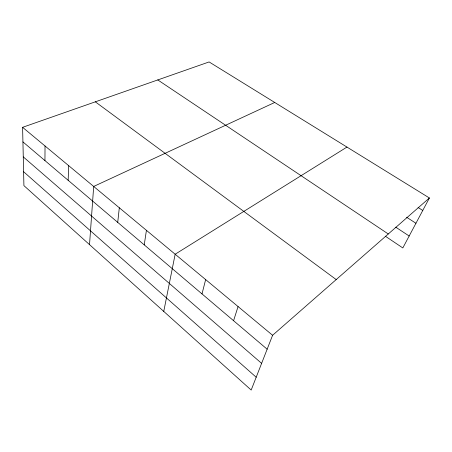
<?xml version="1.0" encoding="UTF-8"?>
<svg xmlns="http://www.w3.org/2000/svg" width="452" height="452" viewBox="0 0 452 452"><rect width="100%" height="100%" fill="white"/><g stroke="black" fill="none" stroke-linecap="round" stroke-linejoin="round"><path stroke-width="0.68" d="M44.951 160.596L45.03 145.979M68.156 180.291L68.693 165.664M89.524 244.639L93.683 186.45L274.731 102.468M117.723 222.367L119.317 207.773M144.233 244.865L146.431 230.328M163.754 311.417L175.161 254.227L346.961 147.075M202.01 293.907L205.649 279.585M233.577 320.7L238.068 306.552M429.4 197.982L272.596 335.277L251.182 390.059L23.916 185.619L22.6 127.323L209.101 61.941L429.4 197.982L402.817 247.945L385.313 236.187M418.089 207.485L422.773 210.44M406.597 217.237L415.947 223.265M395.749 227.17L409.167 236.012M157.788 79.925L388.285 233.978M95.321 101.824L336.209 279.573M22.6 127.323L272.596 335.277M22.928 141.905L267.155 349.204M23.267 156.889L261.618 363.357M23.606 171.737L256.194 377.228"/></g></svg>
